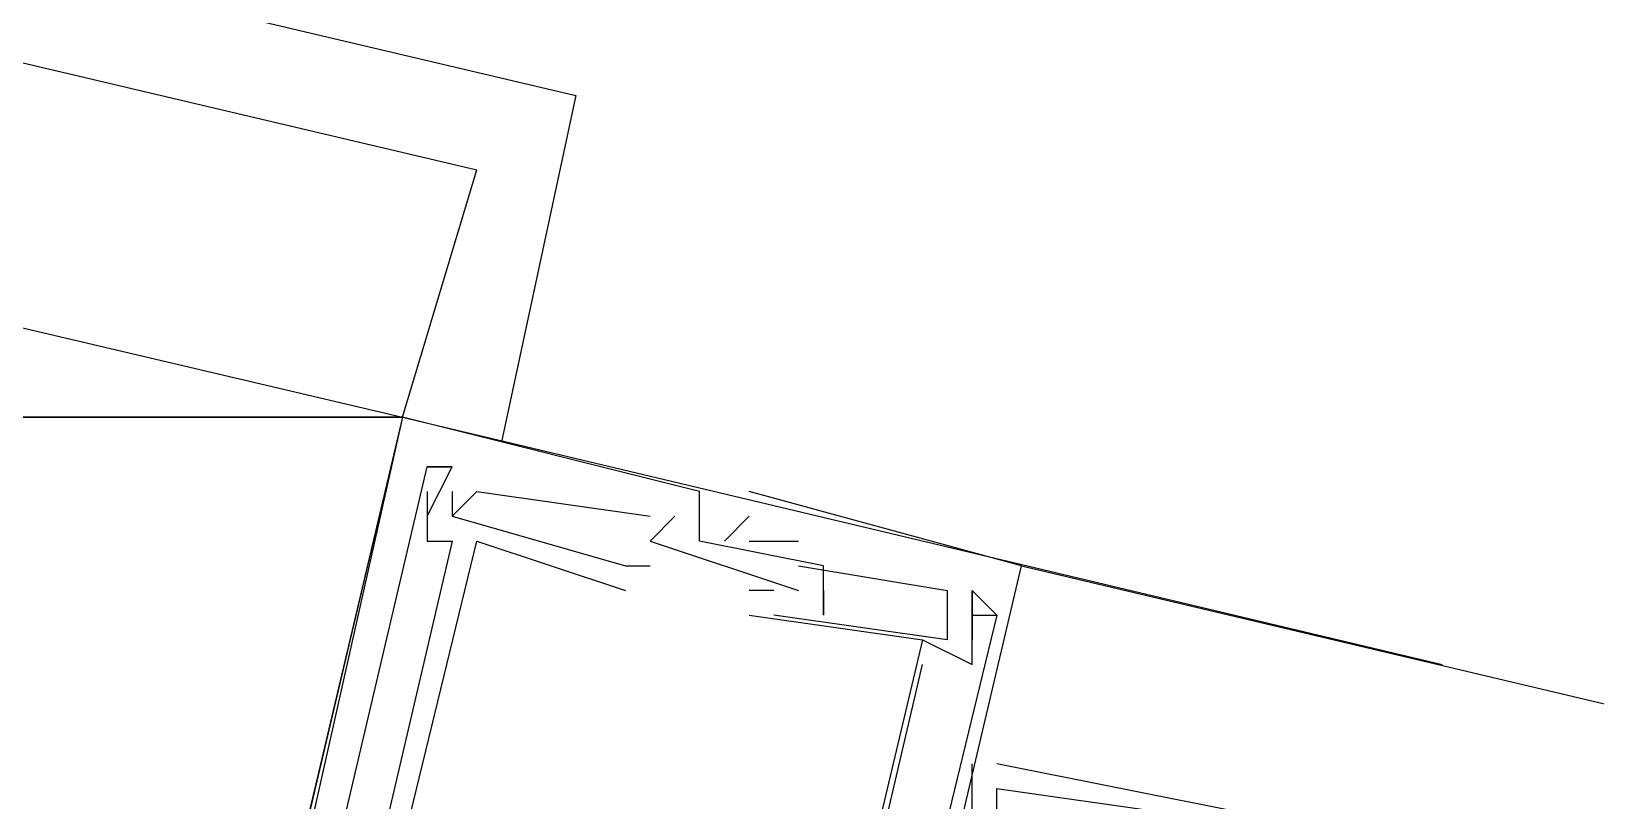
# Model space of a CAD drawing. Header units: feet. Extents: x -84 to 198, y -22 to 181.
# Drawn here: x 94.8 to 95.643, y 27.184 to 27.599 of the extents above; entities that cross this region are included whole.
import ezdxf

# ---------------------------------------------------------------- set-up
doc = ezdxf.new("R2010")
doc.units = ezdxf.units.FT
doc.layers.add('A-LINEA', color=7, linetype='CONTINUOUS')
doc.layers.add('A-MURO-CONCRETO', color=8, linetype='CONTINUOUS')

msp = doc.modelspace()

# ---------------------------------------------------------------- linework, layer by layer
at = {"layer": 'A-LINEA'}
for p, q in [((89.5467, 28.8178), (95.04, 27.5244)), ((95.0933, 27.5644), (95.0533, 27.3778)), ((95, 27.3911), (95.04, 27.5244)), ((95, 27.3911), (95.56, 27.2578)), ((95, 27.3911), (95.56, 27.2578)), ((95, 27.3911), (95, 27.3911)), ((95, 27.3911), (95, 27.3911)), ((95, 27.3911), (95, 27.3911)), ((95.0133, 27.3644), (95.0133, 27.3644)), ((95.0133, 27.3644), (95.0133, 27.3644)), ((95.0133, 27.3644), (95.0133, 27.3644)), ((95.0133, 27.3644), (95.0133, 27.3644)), ((95.0133, 27.3644), (95.0133, 27.3644)), ((95.0133, 27.3644), (95.0133, 27.3644)), ((95.0267, 27.3644), (95.0267, 27.3644)), ((95.0267, 27.3644), (95.0267, 27.3644)), ((95.0267, 27.3644), (95.0267, 27.3644)), ((95.0267, 27.3644), (95.0267, 27.3644)), ((95.0267, 27.3644), (95.0267, 27.3644)), ((95.0267, 27.3644), (95.0267, 27.3644)), ((95.0133, 27.3511), (95.0133, 27.3511)), ((95.0133, 27.3511), (95.0133, 27.3511)), ((95.0133, 27.3511), (95.0133, 27.3511)), ((95.0267, 27.3511), (95.0267, 27.3511)), ((95.0267, 27.3511), (95.0267, 27.3511)), ((95.0267, 27.3511), (95.0267, 27.3511)), ((95.04, 27.3511), (95.04, 27.3511)), ((95.04, 27.3511), (95.04, 27.3511)), ((95.04, 27.3511), (95.04, 27.3511)), ((95.16, 27.3511), (95.16, 27.3511)), ((95.16, 27.3511), (95.16, 27.3511)), ((95.16, 27.3511), (95.16, 27.3511)), ((95.1867, 27.3511), (95.1867, 27.3511)), ((95.1867, 27.3511), (95.1867, 27.3511)), ((95.1867, 27.3511), (95.1867, 27.3511)), ((95.0133, 27.3378), (95.0133, 27.3378)), ((95.0133, 27.3378), (95.0133, 27.3378)), ((95.0133, 27.3378), (95.0133, 27.3378)), ((95.0267, 27.3378), (95.0267, 27.3378)), ((95.0267, 27.3378), (95.0267, 27.3378)), ((95.0267, 27.3378), (95.0267, 27.3378)), ((95.0267, 27.3378), (95.0267, 27.3378)), ((95.0267, 27.3378), (95.0267, 27.3378)), ((95.0267, 27.3378), (95.0267, 27.3378)), ((95.1333, 27.3378), (95.1333, 27.3378)), ((95.1333, 27.3378), (95.1333, 27.3378)), ((95.1333, 27.3378), (95.1333, 27.3378)), ((95.1467, 27.3378), (95.1467, 27.3378)), ((95.1467, 27.3378), (95.1467, 27.3378)), ((95.1467, 27.3378), (95.1467, 27.3378)), ((95.1867, 27.3378), (95.1733, 27.3244)), ((95.1867, 27.3378), (95.1733, 27.3244)), ((95.1867, 27.3378), (95.1733, 27.3244)), ((95.1867, 27.3378), (95.1867, 27.3378)), ((95.1867, 27.3378), (95.1867, 27.3378)), ((95.1867, 27.3378), (95.1867, 27.3378)), ((95.0133, 27.3244), (95.0133, 27.3244)), ((95.0133, 27.3244), (95.0133, 27.3244)), ((95.0133, 27.3244), (95.0133, 27.3244)), ((95.0267, 27.3244), (95.0267, 27.3244)), ((95.0267, 27.3244), (95.0267, 27.3244)), ((95.0267, 27.3244), (95.0267, 27.3244)), ((95.04, 27.3244), (95.04, 27.3244)), ((95.04, 27.3244), (95.04, 27.3244)), ((95.04, 27.3244), (95.04, 27.3244)), ((95.1333, 27.3244), (95.1333, 27.3244)), ((95.1333, 27.3244), (95.1333, 27.3244)), ((95.1333, 27.3244), (95.1333, 27.3244)), ((95.16, 27.3244), (95.16, 27.3244)), ((95.16, 27.3244), (95.16, 27.3244)), ((95.16, 27.3244), (95.16, 27.3244)), ((95.1733, 27.3244), (95.1733, 27.3244)), ((95.1733, 27.3244), (95.1733, 27.3244)), ((95.1733, 27.3244), (95.1733, 27.3244)), ((95.1867, 27.3244), (95.2133, 27.3244)), ((95.1867, 27.3244), (95.1867, 27.3244)), ((95.1867, 27.3244), (95.2133, 27.3244)), ((95.1867, 27.3244), (95.1867, 27.3244)), ((95.1867, 27.3244), (95.2133, 27.3244)), ((95.1867, 27.3244), (95.1867, 27.3244)), ((95.2133, 27.3244), (95.2133, 27.3244)), ((95.2133, 27.3244), (95.2133, 27.3244)), ((95.2133, 27.3244), (95.2133, 27.3244)), ((95.12, 27.3111), (95.12, 27.3111)), ((95.12, 27.3111), (95.12, 27.3111)), ((95.12, 27.3111), (95.12, 27.3111)), ((95.1333, 27.3111), (95.1333, 27.3111)), ((95.1333, 27.3111), (95.1333, 27.3111)), ((95.1333, 27.3111), (95.1333, 27.3111)), ((95.2133, 27.3111), (95.2133, 27.3111)), ((95.2133, 27.3111), (95.2133, 27.3111)), ((95.2133, 27.3111), (95.2133, 27.3111)), ((95.2267, 27.3111), (95.2267, 27.3111)), ((95.2267, 27.3111), (95.2267, 27.3111)), ((95.2267, 27.3111), (95.2267, 27.3111)), ((95.3333, 27.3111), (95.3333, 27.3111)), ((95.3333, 27.3111), (95.3333, 27.3111)), ((95.3333, 27.3111), (102.5867, 25.5911)), ((95.3333, 27.3111), (95.3333, 27.3111)), ((95.12, 27.2978), (95.12, 27.2978)), ((95.12, 27.2978), (95.12, 27.2978)), ((95.12, 27.2978), (95.12, 27.2978)), ((95.2, 27.2978), (95.1867, 27.2978)), ((95.1867, 27.2978), (95.1867, 27.2978)), ((95.2, 27.2978), (95.1867, 27.2978)), ((95.1867, 27.2978), (95.1867, 27.2978)), ((95.2, 27.2978), (95.1867, 27.2978)), ((95.1867, 27.2978), (95.1867, 27.2978)), ((95.2, 27.2978), (95.2, 27.2978)), ((95.2, 27.2978), (95.2, 27.2978)), ((95.2, 27.2978), (95.2, 27.2978)), ((95.2133, 27.2978), (95.2133, 27.2978)), ((95.2133, 27.2978), (95.2133, 27.2978)), ((95.2133, 27.2978), (95.2133, 27.2978)), ((95.2267, 27.2978), (95.2267, 27.2978)), ((95.2267, 27.2978), (95.2267, 27.2978)), ((95.2267, 27.2978), (95.2267, 27.2978)), ((95.2933, 27.2978), (95.2933, 27.2978)), ((95.2933, 27.2978), (95.2933, 27.2978)), ((95.2933, 27.2978), (95.2933, 27.2978)), ((95.3067, 27.2978), (95.3067, 27.2978)), ((95.3067, 27.2978), (95.3067, 27.2978)), ((95.3067, 27.2978), (95.3067, 27.2978)), ((95.3067, 27.2978), (95.3067, 27.2978)), ((95.3067, 27.2978), (95.3067, 27.2978)), ((95.3067, 27.2978), (95.3067, 27.2978)), ((95.1867, 27.2844), (95.1867, 27.2844)), ((95.1867, 27.2844), (95.1867, 27.2844)), ((95.1867, 27.2844), (95.1867, 27.2844)), ((95.2933, 27.2711), (95.2, 27.2844)), ((95.2, 27.2844), (95.2, 27.2844)), ((95.2933, 27.2711), (95.2, 27.2844)), ((95.2, 27.2844), (95.2, 27.2844)), ((95.2933, 27.2711), (95.2, 27.2844)), ((95.2, 27.2844), (95.2, 27.2844)), ((95.2267, 27.2844), (95.2267, 27.2844)), ((95.2267, 27.2844), (95.2267, 27.2844)), ((95.2267, 27.2844), (95.2267, 27.2844)), ((95.2933, 27.2844), (95.2933, 27.2844)), ((95.2933, 27.2844), (95.2933, 27.2844)), ((95.2933, 27.2844), (95.2933, 27.2844)), ((95.2933, 27.2844), (95.2933, 27.2844)), ((95.2933, 27.2844), (95.2933, 27.2844)), ((95.2933, 27.2844), (95.2933, 27.2844)), ((95.3067, 27.2844), (95.3067, 27.2844)), ((95.3067, 27.2844), (95.3067, 27.2844)), ((95.3067, 27.2844), (95.3067, 27.2844)), ((95.3067, 27.2844), (95.3067, 27.2844)), ((95.3067, 27.2844), (95.3067, 27.2844)), ((95.3067, 27.2844), (95.3067, 27.2844)), ((95.32, 27.2844), (95.32, 27.2844)), ((95.32, 27.2844), (95.32, 27.2844)), ((95.32, 27.2844), (95.32, 27.2844)), ((95.28, 27.2711), (95.28, 27.2711)), ((95.28, 27.2711), (95.28, 27.2711)), ((95.28, 27.2711), (95.28, 27.2711)), ((95.28, 27.2711), (95.28, 27.2711)), ((95.28, 27.2711), (95.28, 27.2711)), ((95.28, 27.2711), (95.28, 27.2711)), ((95.2933, 27.2711), (95.2933, 27.2711)), ((95.2933, 27.2711), (95.2933, 27.2711)), ((95.2933, 27.2711), (95.2933, 27.2711)), ((95.2933, 27.2711), (95.2933, 27.2711)), ((95.2933, 27.2711), (95.2933, 27.2711)), ((95.2933, 27.2711), (95.2933, 27.2711)), ((95.3067, 27.2711), (95.3067, 27.2711)), ((95.3067, 27.2711), (95.3067, 27.2711)), ((95.3067, 27.2711), (95.3067, 27.2711)), ((95.28, 27.2578), (95.28, 27.2578)), ((95.28, 27.2578), (95.28, 27.2578)), ((95.28, 27.2578), (95.28, 27.2578)), ((95.3067, 27.2578), (95.3067, 27.2578)), ((95.3067, 27.2578), (95.3067, 27.2578)), ((95.3067, 27.2578), (95.3067, 27.2578)), ((95.3067, 27.1644), (95.3067, 27.2044)), ((95.3067, 27.2044), (95.3067, 27.2044)), ((95.3067, 27.1644), (95.3067, 27.2044)), ((95.3067, 27.2044), (95.3067, 27.2044)), ((95.3067, 27.1644), (95.3067, 27.2044)), ((95.3067, 27.2044), (95.3067, 27.2044)), ((95.32, 27.2044), (95.32, 27.2044)), ((95.32, 27.2044), (95.32, 27.2044)), ((95.32, 27.2044), (95.32, 27.2044)), ((95.32, 27.1911), (95.32, 27.1911)), ((95.32, 27.1911), (95.32, 27.1911)), ((95.32, 27.1911), (95.32, 27.1911))]:
    msp.add_line(p, q, dxfattribs=at)
for points in [[(89.1067, 27.1911), (89.5067, 28.8844), (95.0933, 27.5644)], [(95, 27.3911), (94.6533, 25.9244), (91.2533, 26.7378), (91.6, 28.1911), (95, 27.3911)], [(95.2267, 27.2978), (95.2267, 27.2844), (95.2267, 27.3111), (95.16, 27.3244), (95.16, 27.3511), (95, 27.3911), (94.84, 26.7111), (94.8533, 26.7111), (94.8533, 26.7244)], [(95.2267, 27.2978), (95.2267, 27.2844), (95.2267, 27.3111), (95.16, 27.3244), (95.16, 27.3511), (95, 27.3911), (94.84, 26.7111), (94.8533, 26.7111), (94.8533, 26.7244)], [(95.2267, 27.2978), (95.2267, 27.2844), (95.2267, 27.3111), (95.16, 27.3244), (95.16, 27.3511), (95, 27.3911), (94.84, 26.7111), (94.8533, 26.7111), (94.8533, 26.7244)], [(94.9067, 26.9111), (94.9333, 26.8978), (94.9333, 26.9111), (94.92, 26.9111), (94.9067, 26.9111), (95.0133, 27.3644), (95.0267, 27.3644)], [(94.9067, 26.9111), (94.9333, 26.8978), (94.9333, 26.9111), (94.92, 26.9111), (94.9067, 26.9111), (95.0133, 27.3644), (95.0267, 27.3644)], [(94.9067, 26.9111), (94.9333, 26.8978), (94.9333, 26.9111), (94.92, 26.9111), (94.9067, 26.9111), (95.0133, 27.3644), (95.0267, 27.3644)], [(95.0133, 27.3378), (95.0267, 27.3644), (95.0133, 27.3644)], [(95.0133, 27.3378), (95.0267, 27.3644), (95.0133, 27.3644)], [(95.0133, 27.3378), (95.0267, 27.3644), (95.0133, 27.3644)], [(95.0133, 27.3511), (95.0133, 27.3244), (95.0267, 27.3244), (94.9333, 26.9244), (94.92, 26.9244), (94.92, 26.9111)], [(95.0133, 27.3511), (95.0133, 27.3244), (95.0267, 27.3244), (94.9333, 26.9244), (94.92, 26.9244), (94.92, 26.9111)], [(95.0133, 27.3511), (95.0133, 27.3244), (95.0267, 27.3244), (94.9333, 26.9244), (94.92, 26.9244), (94.92, 26.9111)], [(95.0267, 27.3511), (95.0267, 27.3378), (95.04, 27.3511), (95.1333, 27.3378)], [(95.0267, 27.3511), (95.0267, 27.3378), (95.04, 27.3511), (95.1333, 27.3378)], [(95.0267, 27.3511), (95.0267, 27.3378), (95.04, 27.3511), (95.1333, 27.3378)], [(95.1733, 26.6444), (95.1733, 26.6311), (95.3333, 27.3111), (95.1867, 27.3511)], [(95.1733, 26.6444), (95.1733, 26.6311), (95.3333, 27.3111), (95.1867, 27.3511)], [(95.1733, 26.6444), (95.1733, 26.6311), (95.3333, 27.3111), (95.1867, 27.3511)], [(95.0267, 27.3378), (95.12, 27.3111), (95.1333, 27.3111)], [(95.0267, 27.3378), (95.12, 27.3111), (95.1333, 27.3111)], [(95.0267, 27.3378), (95.12, 27.3111), (95.1333, 27.3111)], [(95.1467, 27.3378), (95.1333, 27.3244), (95.2133, 27.2978)], [(95.1467, 27.3378), (95.1333, 27.3244), (95.2133, 27.2978)], [(95.1467, 27.3378), (95.1333, 27.3244), (95.2133, 27.2978)], [(94.88, 26.8178), (94.92, 26.8178), (95, 26.8044), (95, 26.7911), (95.0133, 26.8044), (95.0133, 26.8044), (94.92, 26.8311), (95.04, 27.3244), (95.12, 27.2978)], [(94.88, 26.8178), (94.92, 26.8178), (95, 26.8044), (95, 26.7911), (95.0133, 26.8044), (95.0133, 26.8044), (94.92, 26.8311), (95.04, 27.3244), (95.12, 27.2978)], [(94.88, 26.8178), (94.92, 26.8178), (95, 26.8044), (95, 26.7911), (95.0133, 26.8044), (95.0133, 26.8044), (94.92, 26.8311), (95.04, 27.3244), (95.12, 27.2978)], [(95.2133, 27.3111), (95.2933, 27.2978), (95.2933, 27.2844), (95.2933, 27.2711)], [(95.2133, 27.3111), (95.2933, 27.2978), (95.2933, 27.2844), (95.2933, 27.2711)], [(95.2133, 27.3111), (95.2933, 27.2978), (95.2933, 27.2844), (95.2933, 27.2711)], [(95.28, 27.2711), (95.3067, 27.2578), (95.3067, 27.2844), (95.32, 27.2844), (95.3067, 27.2978), (95.3067, 27.2711)], [(95.28, 27.2711), (95.3067, 27.2578), (95.3067, 27.2844), (95.32, 27.2844), (95.3067, 27.2978), (95.3067, 27.2711)], [(95.28, 27.2711), (95.3067, 27.2578), (95.3067, 27.2844), (95.32, 27.2844), (95.3067, 27.2978), (95.3067, 27.2711)], [(95.3067, 27.2844), (95.3067, 27.2978), (95.32, 27.2844)], [(95.3067, 27.2844), (95.3067, 27.2978), (95.32, 27.2844)], [(95.3067, 27.2844), (95.3067, 27.2978), (95.32, 27.2844)], [(95.1867, 27.2844), (95.28, 27.2711), (95.16, 26.7644), (95.08, 26.7911)], [(95.1867, 27.2844), (95.28, 27.2711), (95.16, 26.7644), (95.08, 26.7911)], [(95.1867, 27.2844), (95.28, 27.2711), (95.16, 26.7644), (95.08, 26.7911)], [(95.32, 27.2844), (95.2133, 26.8444), (95.2, 26.8444)], [(95.32, 27.2844), (95.2133, 26.8444), (95.2, 26.8444)], [(95.32, 27.2844), (95.2133, 26.8444), (95.2, 26.8444)], [(95.1867, 26.7511), (95.1733, 26.7644), (95.1867, 26.8578), (95.2, 26.8578), (95.2, 26.8444), (95.2133, 26.8578), (95.1867, 26.8578), (95.28, 27.2578)], [(95.1867, 26.7511), (95.1733, 26.7644), (95.1867, 26.8578), (95.2, 26.8578), (95.2, 26.8444), (95.2133, 26.8578), (95.1867, 26.8578), (95.28, 27.2578)], [(95.1867, 26.7511), (95.1733, 26.7644), (95.1867, 26.8578), (95.2, 26.8578), (95.2, 26.8444), (95.2133, 26.8578), (95.1867, 26.8578), (95.28, 27.2578)], [(95.2933, 27.0844), (95.32, 27.0711), (95.3333, 27.0844), (95.3333, 27.1111), (95.3467, 27.1378), (95.3467, 27.1644), (95.32, 27.1644), (95.32, 27.1911), (95.4133, 27.1778), (95.4267, 27.1778), (95.44, 27.1778), (95.44, 27.1644), (95.4533, 27.1644), (95.4533, 27.1778), (95.32, 27.2044), (95.32, 27.2044)], [(95.2933, 27.0844), (95.32, 27.0711), (95.3333, 27.0844), (95.3333, 27.1111), (95.3467, 27.1378), (95.3467, 27.1644), (95.32, 27.1644), (95.32, 27.1911), (95.4133, 27.1778), (95.4267, 27.1778), (95.44, 27.1778), (95.44, 27.1644), (95.4533, 27.1644), (95.4533, 27.1778), (95.32, 27.2044), (95.32, 27.2044)], [(95.2933, 27.0844), (95.32, 27.0711), (95.3333, 27.0844), (95.3333, 27.1111), (95.3467, 27.1378), (95.3467, 27.1644), (95.32, 27.1644), (95.32, 27.1911), (95.4133, 27.1778), (95.4267, 27.1778), (95.44, 27.1778), (95.44, 27.1644), (95.4533, 27.1644), (95.4533, 27.1778), (95.32, 27.2044), (95.32, 27.2044)]]:
    msp.add_lwpolyline(points, dxfattribs=at)
at = {"layer": 'A-MURO-CONCRETO'}
for points in [[(91.6, 28.1911), (95, 27.3911), (91.4133, 27.3911), (91.6, 28.1911), (91.6, 28.1911)], [(91.4133, 27.3911), (95, 27.3911), (94.8533, 26.7378), (91.4133, 27.3911), (91.4133, 27.3911)]]:
    msp.add_lwpolyline(points, dxfattribs=at)

doc.saveas('drawing.dxf')
